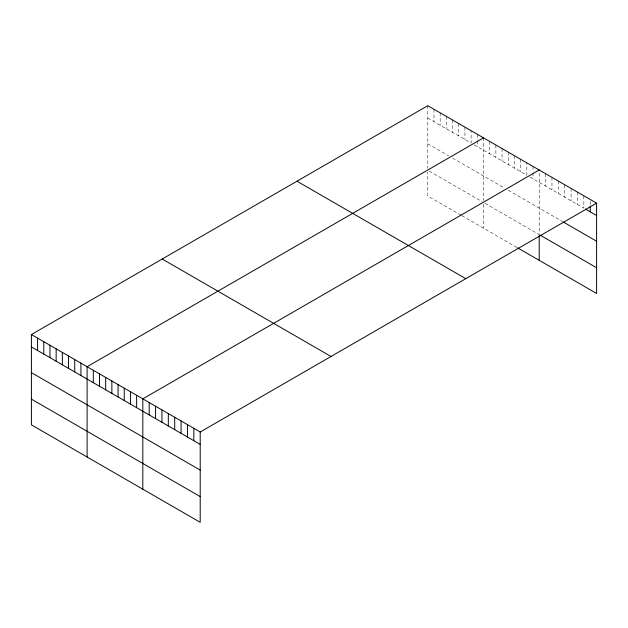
<?xml version="1.0" encoding="UTF-8"?>
<svg xmlns="http://www.w3.org/2000/svg" width="628" height="628" viewBox="0 0 628 628"><rect width="100%" height="100%" fill="white"/><g stroke="black" fill="none" stroke-linecap="round" stroke-linejoin="round"><path stroke-width="0.47" stroke-dasharray="3.14 2.35" d="M427.794 118.064L471.118 143.082L471.118 130.703M474.219 144.864L526.829 175.243L526.829 162.864M529.922 177.025L583.844 208.158L583.844 195.787M427.794 143.781L448.682 155.846M452.553 158.075L504.386 188.008M508.256 190.237L562.319 221.449M429.34 171.169L481.951 201.549M485.044 203.339L539.209 234.605L539.209 170.007M461.062 215.208L427.794 195.999L427.794 172.119M461.839 215.655L516.765 247.369M590.226 201.368L590.226 206.133M577.47 192.105L577.47 204.477M571.087 188.416L571.087 200.795M564.713 184.734L564.713 197.114M558.339 181.052L558.339 193.432M551.957 177.371L551.957 189.75M545.583 173.689L545.583 186.069M533.015 166.436L533.015 172.151M533.015 173.1L533.015 178.815M520.636 159.292L520.636 171.664M514.45 155.713L514.45 168.092M508.256 152.141L508.256 164.52M502.07 148.569L502.07 160.949M495.877 144.997L495.877 157.369M489.691 141.426L489.691 153.797M483.497 137.846L483.497 200.552M483.497 204.281L483.497 228.16M477.311 134.274L477.311 139.989M477.311 140.939L477.311 146.654M464.932 127.131L464.932 139.502M458.738 123.551L458.738 135.931M452.553 119.979L452.553 132.359M446.359 116.408L446.359 128.787M440.173 112.836L440.173 125.208M433.979 109.264L433.979 121.636M427.794 105.685L427.794 168.39"/><path stroke-width="0.94" d="M596.6 203.15L200.206 432.001L200.206 522.315L31.4 424.85L31.4 334.543L427.794 105.685L596.6 203.15L596.6 293.457L517.543 247.817M483.497 137.846L87.104 366.705L87.104 457.011M539.209 170.007L142.815 398.866L142.815 489.173M585.437 209.077L596.6 215.522M563.12 221.912L596.6 241.238M540.001 235.06L596.6 267.74M296.981 181.209L465.788 278.667M162.212 259.019L331.019 356.476M31.4 334.543L200.206 432.001M31.4 346.923L200.206 444.381M31.4 372.639L200.206 470.097M31.4 399.133L200.206 496.591M590.226 206.133L590.226 211.84M539.209 235.524L539.209 260.322M193.832 428.32L193.832 440.699M187.45 424.638L187.45 437.017M181.076 420.956L181.076 433.336M174.702 417.275L174.702 429.654M168.32 413.593L168.32 425.972M161.946 409.911L161.946 422.291M155.563 406.23L155.563 418.609M149.189 402.548L149.189 414.927M136.621 395.295L136.621 407.666M130.436 391.715L130.436 404.094M124.242 388.143L124.242 400.523M118.056 384.572L118.056 396.951M111.863 381L111.863 393.371M105.677 377.428L105.677 389.8M99.483 373.848L99.483 386.228M93.297 370.277L93.297 382.656M80.918 363.133L80.918 375.505M74.724 359.554L74.724 371.933M68.538 355.982L68.538 368.361M62.345 352.41L62.345 364.79M56.159 348.838L56.159 361.21M49.965 345.267L49.965 357.638M43.779 341.687L43.779 354.066M37.586 338.115L37.586 350.495"/></g></svg>
